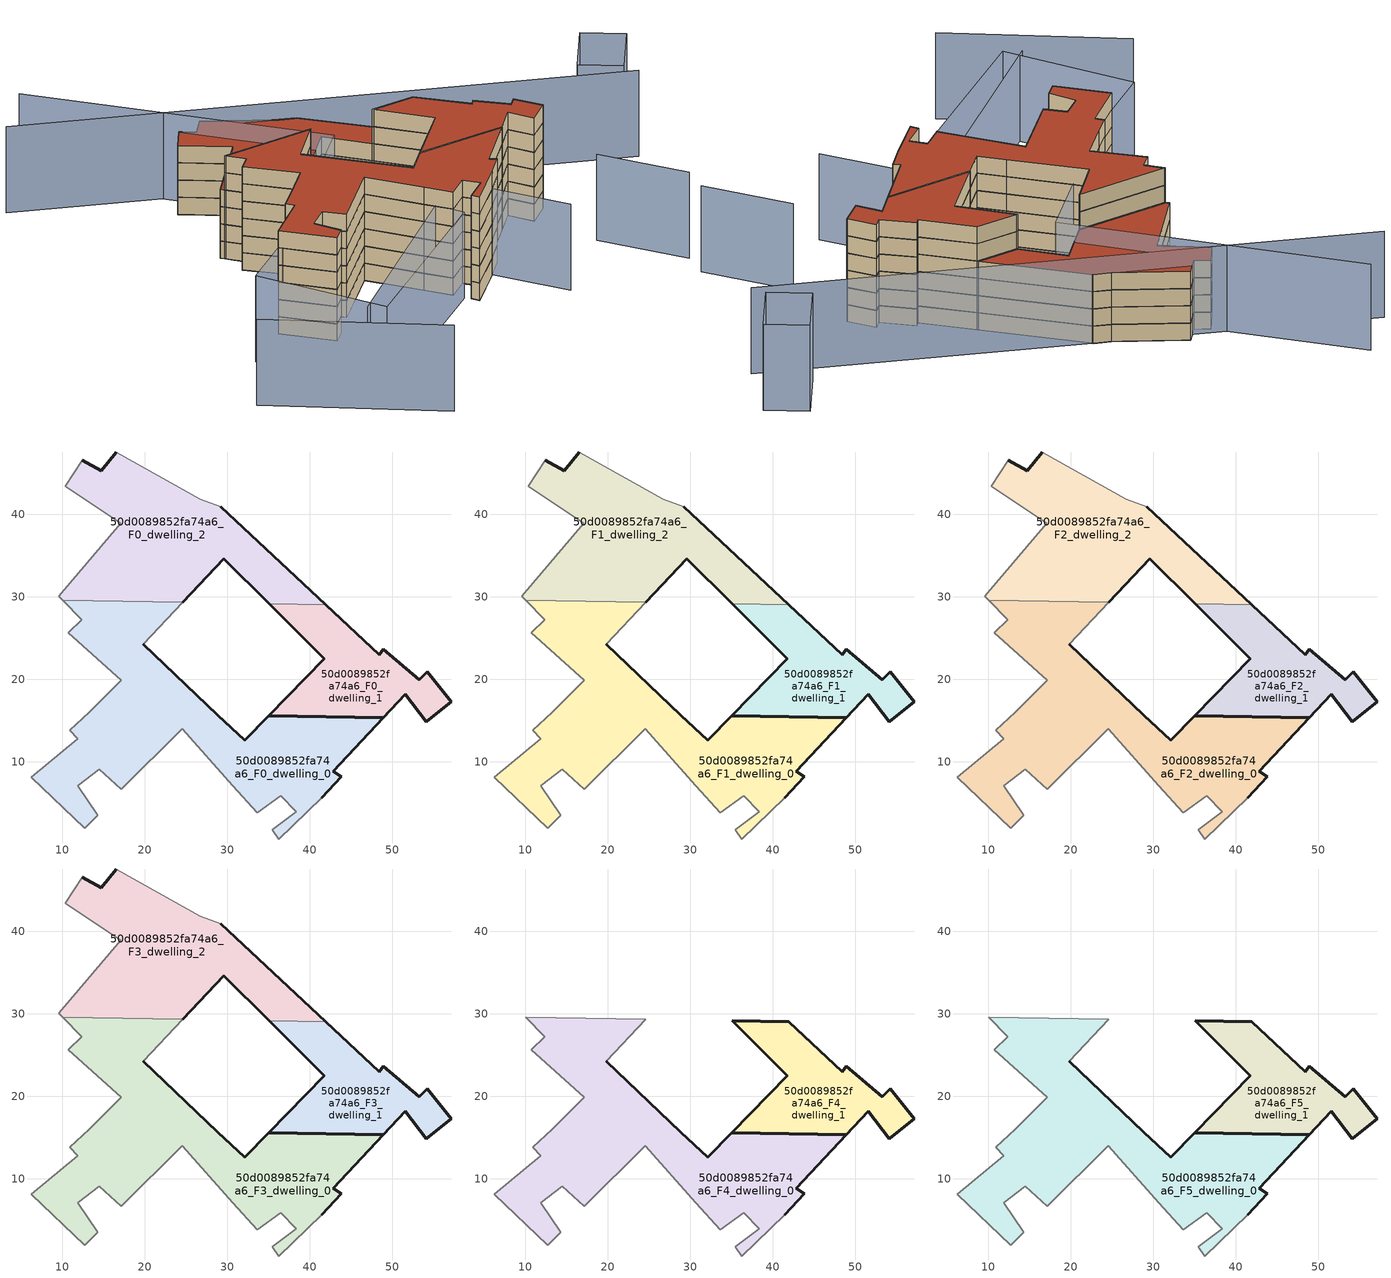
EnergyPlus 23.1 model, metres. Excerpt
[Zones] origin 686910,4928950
50d0089852fa74a6_F0_dwelling_0
 floor ground (EU_floor_Construction): 41.42,5.66 43.78,8.18 42.81,8.84 48.9,15.31 34.99,15.54 32.1,12.57 28.85,15.65 19.81,24.21 24.62,29.31 10.04,29.56 12.35,27.21 10.7,25.64 17.12,19.84 13.25,16.02 10.91,13.82 11.9,12.78 6.26,8.1 12.7,1.95 14.31,3.48 11.87,7.09 14.45,9.09 17.16,6.65 24.55,14.01 30.67,7.1 33.6,3.81 36.46,5.9 38.37,3.94 35.44,1.74 36.24,0.63 z0
 wall outside (EU_wall_Construction): 19.81,24.21 28.85,15.65 32.1,12.57 34.99,15.54 48.9,15.31 42.81,8.84 43.78,8.18 41.42,5.66 z0:3
 wall adiabatic (EU_wall_Construction): 41.42,5.66 36.24,0.63 35.44,1.74 38.37,3.94 36.46,5.9 33.6,3.81 30.67,7.1 24.55,14.01 17.16,6.65 14.45,9.09 11.87,7.09 14.31,3.48 12.7,1.95 6.26,8.1 11.9,12.78 10.91,13.82 13.25,16.02 17.12,19.84 10.7,25.64 12.35,27.21 10.04,29.56 / 24.62,29.31 19.81,24.21 z0:3
 wall to 50d0089852fa74a6_F0_dwelling_2 (EU_wall_Construction): 10.03,29.56 24.62,29.31 z0:3
50d0089852fa74a6_F0_dwelling_1
 floor ground (EU_floor_Construction): 57.11,17.28 54.2,20.91 53.25,19.92 48.87,23.6 48.38,22.95 41.9,29.02 35.06,29.14 41.75,22.48 34.99,15.54 48.9,15.31 51.59,18.17 54.13,14.85 z0
 wall outside (EU_wall_Construction): 41.9,29.02 48.38,22.95 48.87,23.6 53.25,19.92 54.2,20.91 57.11,17.28 54.13,14.85 51.59,18.17 48.9,15.31 34.99,15.54 41.75,22.48 35.06,29.14 z0:3
 wall to 50d0089852fa74a6_F0_dwelling_2 (EU_wall_Construction): 35.05,29.14 41.9,29.02 z0:3
50d0089852fa74a6_F0_dwelling_2
 floor ground (EU_floor_Construction): 41.9,29.02 29.23,40.89 26.72,41.82 16.53,47.53 14.69,45.28 12.41,46.5 10.34,43.38 17.11,38.91 9.58,30.02 10.04,29.56 24.62,29.31 29.58,34.58 35.06,29.14 z0
 wall outside (EU_wall_Construction): 12.41,46.5 14.69,45.28 16.53,47.53 / 29.23,40.89 41.9,29.02 / 35.06,29.14 29.58,34.58 24.62,29.31 z0:3
 wall adiabatic (EU_wall_Construction): 16.53,47.53 26.72,41.82 29.23,40.89 / 10.04,29.56 9.58,30.02 17.11,38.91 10.34,43.38 12.41,46.5 z0:3
50d0089852fa74a6_F1_dwelling_0
 floor to 50d0089852fa74a6_F0_dwelling_0 (EU_floor_Construction): 41.42,5.66 43.78,8.18 42.81,8.84 48.9,15.31 34.99,15.54 32.1,12.57 28.85,15.65 19.81,24.21 24.62,29.31 10.03,29.56 12.35,27.21 10.7,25.64 17.12,19.84 13.25,16.02 10.91,13.82 11.9,12.78 6.26,8.1 12.7,1.95 14.31,3.48 11.87,7.09 14.45,9.09 17.16,6.65 24.55,14.01 30.67,7.1 33.6,3.81 36.46,5.9 38.37,3.94 35.44,1.74 36.24,0.63 z3
 wall outside (EU_wall_Construction): 19.81,24.21 28.85,15.65 32.1,12.57 34.99,15.54 48.9,15.31 42.81,8.84 43.78,8.18 41.42,5.66 z3:6
 wall adiabatic (EU_wall_Construction): 41.42,5.66 36.24,0.63 35.44,1.74 38.37,3.94 36.46,5.9 33.6,3.81 30.67,7.1 24.55,14.01 17.16,6.65 14.45,9.09 11.87,7.09 14.31,3.48 12.7,1.95 6.26,8.1 11.9,12.78 10.91,13.82 13.25,16.02 17.12,19.84 10.7,25.64 12.35,27.21 10.04,29.56 / 24.62,29.31 19.81,24.21 z3:6
 wall to 50d0089852fa74a6_F1_dwelling_2 (EU_wall_Construction): 10.03,29.56 24.62,29.31 z3:6
50d0089852fa74a6_F1_dwelling_1
 floor to 50d0089852fa74a6_F0_dwelling_1 (EU_floor_Construction): 57.11,17.28 54.2,20.91 53.25,19.92 48.87,23.6 48.38,22.95 41.9,29.02 35.05,29.14 41.75,22.48 34.99,15.54 48.9,15.31 51.59,18.17 54.13,14.85 z3
 wall outside (EU_wall_Construction): 41.9,29.02 48.38,22.95 48.87,23.6 53.25,19.92 54.2,20.91 57.11,17.28 54.13,14.85 51.59,18.17 48.9,15.31 34.99,15.54 41.75,22.48 35.06,29.14 z3:6
 wall to 50d0089852fa74a6_F1_dwelling_2 (EU_wall_Construction): 35.05,29.14 41.9,29.02 z3:6
50d0089852fa74a6_F1_dwelling_2
 floor to 50d0089852fa74a6_F0_dwelling_2 (EU_floor_Construction): 41.9,29.02 29.23,40.89 26.72,41.82 16.53,47.53 14.69,45.28 12.41,46.5 10.34,43.38 17.11,38.91 9.58,30.02 10.03,29.56 24.62,29.31 29.58,34.58 35.05,29.14 z3
 wall outside (EU_wall_Construction): 12.41,46.5 14.69,45.28 16.53,47.53 / 29.23,40.89 41.9,29.02 / 35.06,29.14 29.58,34.58 24.62,29.31 z3:6
 wall adiabatic (EU_wall_Construction): 16.53,47.53 26.72,41.82 29.23,40.89 / 10.04,29.56 9.58,30.02 17.11,38.91 10.34,43.38 12.41,46.5 z3:6
50d0089852fa74a6_F2_dwelling_0
 floor to 50d0089852fa74a6_F1_dwelling_0 (EU_floor_Construction): 41.42,5.66 43.78,8.18 42.81,8.84 48.9,15.31 34.99,15.54 32.1,12.57 28.85,15.65 19.81,24.21 24.62,29.31 10.03,29.56 12.35,27.21 10.7,25.64 17.12,19.84 13.25,16.02 10.91,13.82 11.9,12.78 6.26,8.1 12.7,1.95 14.31,3.48 11.87,7.09 14.45,9.09 17.16,6.65 24.55,14.01 30.67,7.1 33.6,3.81 36.46,5.9 38.37,3.94 35.44,1.74 36.24,0.63 z6
 wall outside (EU_wall_Construction): 19.81,24.21 28.85,15.65 32.1,12.57 34.99,15.54 48.9,15.31 42.81,8.84 43.78,8.18 41.42,5.66 z6:9
 wall adiabatic (EU_wall_Construction): 41.42,5.66 36.24,0.63 35.44,1.74 38.37,3.94 36.46,5.9 33.6,3.81 30.67,7.1 24.55,14.01 17.16,6.65 14.45,9.09 11.87,7.09 14.31,3.48 12.7,1.95 6.26,8.1 11.9,12.78 10.91,13.82 13.25,16.02 17.12,19.84 10.7,25.64 12.35,27.21 10.04,29.56 / 24.62,29.31 19.81,24.21 z6:9
 wall to 50d0089852fa74a6_F2_dwelling_2 (EU_wall_Construction): 10.03,29.56 24.62,29.31 z6:9
50d0089852fa74a6_F2_dwelling_1
 floor to 50d0089852fa74a6_F1_dwelling_1 (EU_floor_Construction): 57.11,17.28 54.2,20.91 53.25,19.92 48.87,23.6 48.38,22.95 41.9,29.02 35.05,29.14 41.75,22.48 34.99,15.54 48.9,15.31 51.59,18.17 54.13,14.85 z6
 wall outside (EU_wall_Construction): 41.9,29.02 48.38,22.95 48.87,23.6 53.25,19.92 54.2,20.91 57.11,17.28 54.13,14.85 51.59,18.17 48.9,15.31 34.99,15.54 41.75,22.48 35.06,29.14 z6:9
 wall to 50d0089852fa74a6_F2_dwelling_2 (EU_wall_Construction): 35.05,29.14 41.9,29.02 z6:9
50d0089852fa74a6_F2_dwelling_2
 floor to 50d0089852fa74a6_F1_dwelling_2 (EU_floor_Construction): 41.9,29.02 29.23,40.89 26.72,41.82 16.53,47.53 14.69,45.28 12.41,46.5 10.34,43.38 17.11,38.91 9.58,30.02 10.03,29.56 24.62,29.31 29.58,34.58 35.05,29.14 z6
 wall outside (EU_wall_Construction): 12.41,46.5 14.69,45.28 16.53,47.53 / 29.23,40.89 41.9,29.02 / 35.06,29.14 29.58,34.58 24.62,29.31 z6:9
 wall adiabatic (EU_wall_Construction): 16.53,47.53 26.72,41.82 29.23,40.89 / 10.04,29.56 9.58,30.02 17.11,38.91 10.34,43.38 12.41,46.5 z6:9
50d0089852fa74a6_F3_dwelling_0
 floor to 50d0089852fa74a6_F2_dwelling_0 (EU_floor_Construction): 41.42,5.66 43.78,8.18 42.81,8.84 48.9,15.31 34.99,15.54 32.1,12.57 28.85,15.65 19.81,24.21 24.62,29.31 10.03,29.56 12.35,27.21 10.7,25.64 17.12,19.84 13.25,16.02 10.91,13.82 11.9,12.78 6.26,8.1 12.7,1.95 14.31,3.48 11.87,7.09 14.45,9.09 17.16,6.65 24.55,14.01 30.67,7.1 33.6,3.81 36.46,5.9 38.37,3.94 35.44,1.74 36.24,0.63 z9
 wall outside (EU_wall_Construction): 19.81,24.21 28.85,15.65 32.1,12.57 34.99,15.54 48.9,15.31 42.81,8.84 43.78,8.18 41.42,5.66 z9:12
 wall adiabatic (EU_wall_Construction): 41.42,5.66 36.24,0.63 35.44,1.74 38.37,3.94 36.46,5.9 33.6,3.81 30.67,7.1 24.55,14.01 17.16,6.65 14.45,9.09 11.87,7.09 14.31,3.48 12.7,1.95 6.26,8.1 11.9,12.78 10.91,13.82 13.25,16.02 17.12,19.84 10.7,25.64 12.35,27.21 10.04,29.56 / 24.62,29.31 19.81,24.21 z9:12
 wall to 50d0089852fa74a6_F3_dwelling_2 (EU_wall_Construction): 10.03,29.56 24.62,29.31 z9:12
50d0089852fa74a6_F3_dwelling_1
 floor to 50d0089852fa74a6_F2_dwelling_1 (EU_floor_Construction): 57.11,17.28 54.2,20.91 53.25,19.92 48.87,23.6 48.38,22.95 41.9,29.02 35.05,29.14 41.75,22.48 34.99,15.54 48.9,15.31 51.59,18.17 54.13,14.85 z9
 wall outside (EU_wall_Construction): 41.9,29.02 48.38,22.95 48.87,23.6 53.25,19.92 54.2,20.91 57.11,17.28 54.13,14.85 51.59,18.17 48.9,15.31 34.99,15.54 41.75,22.48 35.06,29.14 z9:12
 wall to 50d0089852fa74a6_F3_dwelling_2 (EU_wall_Construction): 35.05,29.14 41.9,29.02 z9:12
50d0089852fa74a6_F3_dwelling_2
 floor to 50d0089852fa74a6_F2_dwelling_2 (EU_floor_Construction): 41.9,29.02 29.23,40.89 26.72,41.82 16.53,47.53 14.69,45.28 12.41,46.5 10.34,43.38 17.11,38.91 9.58,30.02 10.03,29.56 24.62,29.31 29.58,34.58 35.05,29.14 z9
 wall outside (EU_wall_Construction): 12.41,46.5 14.69,45.28 16.53,47.53 / 29.23,40.89 41.9,29.02 / 35.06,29.14 29.58,34.58 24.62,29.31 z9:12
 wall adiabatic (EU_wall_Construction): 16.53,47.53 26.72,41.82 29.23,40.89 / 10.04,29.56 9.58,30.02 17.11,38.91 10.34,43.38 12.41,46.5 z9:12
 roof outside (EU_roof_Construction): 29.23,40.89 41.9,29.02 35.06,29.14 29.58,34.58 24.62,29.31 10.04,29.56 9.58,30.02 17.11,38.91 10.34,43.38 12.41,46.5 14.69,45.28 16.53,47.53 26.72,41.82 z12
50d0089852fa74a6_F4_dwelling_0
 floor to 50d0089852fa74a6_F3_dwelling_0 (EU_floor_Construction): 41.42,5.66 43.78,8.18 42.81,8.84 48.9,15.31 34.99,15.54 32.1,12.57 28.85,15.65 19.81,24.21 24.62,29.31 10.03,29.56 12.35,27.21 10.7,25.64 17.12,19.84 13.25,16.02 10.91,13.82 11.9,12.78 6.26,8.1 12.7,1.95 14.31,3.48 11.87,7.09 14.45,9.09 17.16,6.65 24.55,14.01 30.67,7.1 33.6,3.81 36.46,5.9 38.37,3.94 35.44,1.74 36.24,0.63 z12
 wall outside (EU_wall_Construction): 19.81,24.21 28.85,15.65 32.1,12.57 34.99,15.54 48.9,15.31 42.81,8.84 43.78,8.18 41.42,5.66 z12:15
 wall adiabatic (EU_wall_Construction): 41.42,5.66 36.24,0.63 35.44,1.74 38.37,3.94 36.46,5.9 33.6,3.81 30.67,7.1 24.55,14.01 17.16,6.65 14.45,9.09 11.87,7.09 14.31,3.48 12.7,1.95 6.26,8.1 11.9,12.78 10.91,13.82 13.25,16.02 17.12,19.84 10.7,25.64 12.35,27.21 10.04,29.56 24.62,29.31 19.81,24.21 z12:15
50d0089852fa74a6_F4_dwelling_1
 floor to 50d0089852fa74a6_F3_dwelling_1 (EU_floor_Construction): 57.11,17.28 54.2,20.91 53.25,19.92 48.87,23.6 48.38,22.95 41.9,29.02 35.05,29.14 41.75,22.48 34.99,15.54 48.9,15.31 51.59,18.17 54.13,14.85 z12
 wall outside (EU_wall_Construction): 34.99,15.54 41.75,22.48 35.06,29.14 41.9,29.02 48.38,22.95 48.87,23.6 53.25,19.92 54.2,20.91 57.11,17.28 54.13,14.85 51.59,18.17 48.9,15.31 34.99,15.54 z12:15
50d0089852fa74a6_F5_dwelling_0
 floor to 50d0089852fa74a6_F4_dwelling_0 (EU_floor_Construction): 41.42,5.66 43.78,8.18 42.81,8.84 48.9,15.31 34.99,15.54 32.1,12.57 28.85,15.65 19.81,24.21 24.62,29.31 10.03,29.56 12.35,27.21 10.7,25.64 17.12,19.84 13.25,16.02 10.91,13.82 11.9,12.78 6.26,8.1 12.7,1.95 14.31,3.48 11.87,7.09 14.45,9.09 17.16,6.65 24.55,14.01 30.67,7.1 33.6,3.81 36.46,5.9 38.37,3.94 35.44,1.74 36.24,0.63 z15
 wall outside (EU_wall_Construction): 19.81,24.21 28.85,15.65 32.1,12.57 34.99,15.54 48.9,15.31 42.81,8.84 43.78,8.18 41.42,5.66 z15:18
 wall adiabatic (EU_wall_Construction): 41.42,5.66 36.24,0.63 35.44,1.74 38.37,3.94 36.46,5.9 33.6,3.81 30.67,7.1 24.55,14.01 17.16,6.65 14.45,9.09 11.87,7.09 14.31,3.48 12.7,1.95 6.26,8.1 11.9,12.78 10.91,13.82 13.25,16.02 17.12,19.84 10.7,25.64 12.35,27.21 10.04,29.56 24.62,29.31 19.81,24.21 z15:18
 roof outside (EU_roof_Construction): 48.9,15.31 42.81,8.84 43.78,8.18 41.42,5.66 36.24,0.63 35.44,1.74 38.37,3.94 36.46,5.9 33.6,3.81 30.67,7.1 24.55,14.01 17.16,6.65 14.45,9.09 11.87,7.09 14.31,3.48 12.7,1.95 6.26,8.1 11.9,12.78 10.91,13.82 13.25,16.02 17.12,19.84 10.7,25.64 12.35,27.21 10.04,29.56 24.62,29.31 19.81,24.21 28.85,15.65 32.1,12.57 34.99,15.54 z18
50d0089852fa74a6_F5_dwelling_1
 floor to 50d0089852fa74a6_F4_dwelling_1 (EU_floor_Construction): 57.11,17.28 54.2,20.91 53.25,19.92 48.87,23.6 48.38,22.95 41.9,29.02 35.05,29.14 41.75,22.48 34.99,15.54 48.9,15.31 51.59,18.17 54.13,14.85 z15
 wall outside (EU_wall_Construction): 34.99,15.54 41.75,22.48 35.06,29.14 41.9,29.02 48.38,22.95 48.87,23.6 53.25,19.92 54.2,20.91 57.11,17.28 54.13,14.85 51.59,18.17 48.9,15.31 34.99,15.54 z15:18
 roof outside (EU_roof_Construction): 54.2,20.91 57.11,17.28 54.13,14.85 51.59,18.17 48.9,15.31 34.99,15.54 41.75,22.48 35.06,29.14 41.9,29.02 48.38,22.95 48.87,23.6 53.25,19.92 z18
shading: -6.38,-6.84 17.55,-23.14 / 59.33,5.76 68.4,-5.35 / 9.26,-12.36 37.48,10.52 / 37.48,10.52 49.1,-3.81 / -4.63,63.46 29.01,29.98 / 29.01,29.98 6.75,7.61 / 76.33,22.15 -10.95,56.76 / 11.76,-13.83 -0.42,3.36 / -0.42,3.36 22.43,19.57 / 22.43,19.57 34.62,2.37 / 34.62,2.37 11.76,-13.83 / 79.92,31.5 75.17,24.25 / 75.17,24.25 69.42,28.01 / 69.42,28.01 74.17,35.27 / 74.17,35.27 79.92,31.5 z0:15
[Building]
EU S2 Campaign: North Axis=0; Terrain=City; Solar Distribution=FullExterior
[Site:Location]
Bologna: Latitude=44.5; Longitude=11.25; Time Zone=1; Elevation=37
[SizingPeriod:WeatherFileDays]
AnnualSizingPeriod: Begin Month=1; Begin Day of Month=1; End Month=12; End Day of Month=31; Day of Week for Start Day=Monday; Use Weather File Daylight Saving Period=No; Use Weather File Rain and Snow Indicators=No
[MATERIAL]
EU_InternalMass_Material: Roughness=MediumRough; Thickness=0.1; Conductivity=1; Density=1800; Specific Heat=900; Thermal Absorptance=0.9; Solar Absorptance=0.7; Visible Absorptance=0.7
[MATERIAL:NOMASS] Roughness=MediumRough; Thermal Absorptance=0.9; Solar Absorptance=0.7; Visible Absorptance=0.7
Name | Thermal Resistance
EU_wall_NoMass | 0.905828
EU_roof_NoMass | 0.37593
EU_floor_NoMass | 0.67114
[CONSTRUCTION]
EU_wall_Construction: EU_wall_NoMass
EU_roof_Construction: EU_roof_NoMass
EU_floor_Construction: EU_floor_NoMass
EU_InternalMass_Construction: EU_InternalMass_Material
[ZONE] Type=1; Multiplier=1; Ceiling Height=autocalculate; Floor Area=autocalculate; Part of Total Floor Area=Yes
Name | Volume
50d0089852fa74a6_F0_dwelling_0; 50d0089852fa74a6_F1_dwelling_0; 50d0089852fa74a6_F2_dwelling_0; 50d0089852fa74a6_F3_dwelling_0; 50d0089852fa74a6_F4_dwelling_0; 50d0089852fa74a6_F5_dwelling_0 | 1280.73
50d0089852fa74a6_F0_dwelling_1 | 466.174
50d0089852fa74a6_F1_dwelling_1; 50d0089852fa74a6_F2_dwelling_1; 50d0089852fa74a6_F3_dwelling_1; 50d0089852fa74a6_F4_dwelling_1; 50d0089852fa74a6_F5_dwelling_1 | 466.175
50d0089852fa74a6_F0_dwelling_2 | 873.426
50d0089852fa74a6_F1_dwelling_2; 50d0089852fa74a6_F2_dwelling_2; 50d0089852fa74a6_F3_dwelling_2 | 873.423
[INTERNALMASS] Construction=EU_InternalMass_Construction
Name | Zone or ZoneList | Surface Area
50d0089852fa74a6_F0_dwelling_0_EU_InternalMass | 50d0089852fa74a6_F0_dwelling_0 | 426.912
50d0089852fa74a6_F0_dwelling_1_EU_InternalMass | 50d0089852fa74a6_F0_dwelling_1 | 155.392
50d0089852fa74a6_F0_dwelling_2_EU_InternalMass | 50d0089852fa74a6_F0_dwelling_2 | 291.141
50d0089852fa74a6_F1_dwelling_0_EU_InternalMass | 50d0089852fa74a6_F1_dwelling_0 | 426.912
50d0089852fa74a6_F1_dwelling_1_EU_InternalMass | 50d0089852fa74a6_F1_dwelling_1 | 155.392
50d0089852fa74a6_F1_dwelling_2_EU_InternalMass | 50d0089852fa74a6_F1_dwelling_2 | 291.141
50d0089852fa74a6_F2_dwelling_0_EU_InternalMass | 50d0089852fa74a6_F2_dwelling_0 | 426.912
50d0089852fa74a6_F2_dwelling_1_EU_InternalMass | 50d0089852fa74a6_F2_dwelling_1 | 155.392
50d0089852fa74a6_F2_dwelling_2_EU_InternalMass | 50d0089852fa74a6_F2_dwelling_2 | 291.141
50d0089852fa74a6_F3_dwelling_0_EU_InternalMass | 50d0089852fa74a6_F3_dwelling_0 | 426.912
50d0089852fa74a6_F3_dwelling_1_EU_InternalMass | 50d0089852fa74a6_F3_dwelling_1 | 155.392
50d0089852fa74a6_F3_dwelling_2_EU_InternalMass | 50d0089852fa74a6_F3_dwelling_2 | 291.141
50d0089852fa74a6_F4_dwelling_0_EU_InternalMass | 50d0089852fa74a6_F4_dwelling_0 | 436.728
50d0089852fa74a6_F4_dwelling_1_EU_InternalMass | 50d0089852fa74a6_F4_dwelling_1 | 436.725
50d0089852fa74a6_F5_dwelling_0_EU_InternalMass | 50d0089852fa74a6_F5_dwelling_0 | 436.728
50d0089852fa74a6_F5_dwelling_1_EU_InternalMass | 50d0089852fa74a6_F5_dwelling_1 | 436.725
[OTHEREQUIPMENT] Fuel Type=Electricity; Design Level Calculation Method=Watts/Area; Power per Zone Floor Area=1; Fraction Latent=0; Fraction Radiant=0; Fraction Lost=0; Carbon Dioxide Generation Rate=0; EndUse Subcategory=EU_Step8_InternalGains
Name | Zone or ZoneList or Space or SpaceList | Schedule
EU_Step8_InternalGain_50d0089852fa74a6_F0_dwelling_0_f000 | 50d0089852fa74a6_F0_dwelling_0 | EU_Step8_GainSchedule_50d0089852fa74a6_F0_dwelling_0_f000
EU_Step8_InternalGain_50d0089852fa74a6_F0_dwelling_1_f000 | 50d0089852fa74a6_F0_dwelling_1 | EU_Step8_GainSchedule_50d0089852fa74a6_F0_dwelling_1_f000
EU_Step8_InternalGain_50d0089852fa74a6_F0_dwelling_2_f000 | 50d0089852fa74a6_F0_dwelling_2 | EU_Step8_GainSchedule_50d0089852fa74a6_F0_dwelling_2_f000
EU_Step8_InternalGain_50d0089852fa74a6_F1_dwelling_0_f000 | 50d0089852fa74a6_F1_dwelling_0 | EU_Step8_GainSchedule_50d0089852fa74a6_F1_dwelling_0_f000
EU_Step8_InternalGain_50d0089852fa74a6_F1_dwelling_1_f000 | 50d0089852fa74a6_F1_dwelling_1 | EU_Step8_GainSchedule_50d0089852fa74a6_F1_dwelling_1_f000
EU_Step8_InternalGain_50d0089852fa74a6_F1_dwelling_2_f000 | 50d0089852fa74a6_F1_dwelling_2 | EU_Step8_GainSchedule_50d0089852fa74a6_F1_dwelling_2_f000
EU_Step8_InternalGain_50d0089852fa74a6_F2_dwelling_0_f000 | 50d0089852fa74a6_F2_dwelling_0 | EU_Step8_GainSchedule_50d0089852fa74a6_F2_dwelling_0_f000
EU_Step8_InternalGain_50d0089852fa74a6_F2_dwelling_1_f000 | 50d0089852fa74a6_F2_dwelling_1 | EU_Step8_GainSchedule_50d0089852fa74a6_F2_dwelling_1_f000
EU_Step8_InternalGain_50d0089852fa74a6_F2_dwelling_2_f000 | 50d0089852fa74a6_F2_dwelling_2 | EU_Step8_GainSchedule_50d0089852fa74a6_F2_dwelling_2_f000
EU_Step8_InternalGain_50d0089852fa74a6_F3_dwelling_0_f000 | 50d0089852fa74a6_F3_dwelling_0 | EU_Step8_GainSchedule_50d0089852fa74a6_F3_dwelling_0_f000
EU_Step8_InternalGain_50d0089852fa74a6_F3_dwelling_1_f000 | 50d0089852fa74a6_F3_dwelling_1 | EU_Step8_GainSchedule_50d0089852fa74a6_F3_dwelling_1_f000
EU_Step8_InternalGain_50d0089852fa74a6_F3_dwelling_2_f000 | 50d0089852fa74a6_F3_dwelling_2 | EU_Step8_GainSchedule_50d0089852fa74a6_F3_dwelling_2_f000
EU_Step8_InternalGain_50d0089852fa74a6_F4_dwelling_0_f000 | 50d0089852fa74a6_F4_dwelling_0 | EU_Step8_GainSchedule_50d0089852fa74a6_F4_dwelling_0_f000
EU_Step8_InternalGain_50d0089852fa74a6_F4_dwelling_1_f000 | 50d0089852fa74a6_F4_dwelling_1 | EU_Step8_GainSchedule_50d0089852fa74a6_F4_dwelling_1_f000
EU_Step8_InternalGain_50d0089852fa74a6_F5_dwelling_0_f000 | 50d0089852fa74a6_F5_dwelling_0 | EU_Step8_GainSchedule_50d0089852fa74a6_F5_dwelling_0_f000
EU_Step8_InternalGain_50d0089852fa74a6_F5_dwelling_1_f000 | 50d0089852fa74a6_F5_dwelling_1 | EU_Step8_GainSchedule_50d0089852fa74a6_F5_dwelling_1_f000
[ZONEVENTILATION:DESIGNFLOWRATE] Schedule=EU_AlwaysOn; Design Flow Rate Calculation Method=AirChanges/Hour; Air Changes per Hour=0.73129; Ventilation Type=Natural; Fan Pressure Rise=0; Fan Total Efficiency=1; Constant Term Coefficient=1; Temperature Term Coefficient=0; Velocity Term Coefficient=0; Velocity Squared Term Coefficient=0; Minimum Indoor Temperature=-100; Maximum Indoor Temperature=100; Delta Temperature=-100; Minimum Outdoor Temperature=-100; Maximum Outdoor Temperature=100; Maximum Wind Speed=40
Name | Zone or ZoneList or Space or SpaceList
EU_ConstantAir_50d0089852fa74a6_F0_dwelling_0 | 50d0089852fa74a6_F0_dwelling_0
EU_ConstantAir_50d0089852fa74a6_F0_dwelling_1 | 50d0089852fa74a6_F0_dwelling_1
EU_ConstantAir_50d0089852fa74a6_F0_dwelling_2 | 50d0089852fa74a6_F0_dwelling_2
EU_ConstantAir_50d0089852fa74a6_F1_dwelling_0 | 50d0089852fa74a6_F1_dwelling_0
EU_ConstantAir_50d0089852fa74a6_F1_dwelling_1 | 50d0089852fa74a6_F1_dwelling_1
EU_ConstantAir_50d0089852fa74a6_F1_dwelling_2 | 50d0089852fa74a6_F1_dwelling_2
EU_ConstantAir_50d0089852fa74a6_F2_dwelling_0 | 50d0089852fa74a6_F2_dwelling_0
EU_ConstantAir_50d0089852fa74a6_F2_dwelling_1 | 50d0089852fa74a6_F2_dwelling_1
EU_ConstantAir_50d0089852fa74a6_F2_dwelling_2 | 50d0089852fa74a6_F2_dwelling_2
EU_ConstantAir_50d0089852fa74a6_F3_dwelling_0 | 50d0089852fa74a6_F3_dwelling_0
EU_ConstantAir_50d0089852fa74a6_F3_dwelling_1 | 50d0089852fa74a6_F3_dwelling_1
EU_ConstantAir_50d0089852fa74a6_F3_dwelling_2 | 50d0089852fa74a6_F3_dwelling_2
EU_ConstantAir_50d0089852fa74a6_F4_dwelling_0 | 50d0089852fa74a6_F4_dwelling_0
EU_ConstantAir_50d0089852fa74a6_F4_dwelling_1 | 50d0089852fa74a6_F4_dwelling_1
EU_ConstantAir_50d0089852fa74a6_F5_dwelling_0 | 50d0089852fa74a6_F5_dwelling_0
EU_ConstantAir_50d0089852fa74a6_F5_dwelling_1 | 50d0089852fa74a6_F5_dwelling_1
[HVACTEMPLATE:THERMOSTAT] Constant Heating Setpoint=20; Constant Cooling Setpoint=50
EU_HeatOnly_50d0089852fa74a6_F0_dwelling_0; EU_HeatOnly_50d0089852fa74a6_F0_dwelling_1; EU_HeatOnly_50d0089852fa74a6_F0_dwelling_2; EU_HeatOnly_50d0089852fa74a6_F1_dwelling_0; EU_HeatOnly_50d0089852fa74a6_F1_dwelling_1; EU_HeatOnly_50d0089852fa74a6_F1_dwelling_2; EU_HeatOnly_50d0089852fa74a6_F2_dwelling_0; EU_HeatOnly_50d0089852fa74a6_F2_dwelling_1; EU_HeatOnly_50d0089852fa74a6_F2_dwelling_2; EU_HeatOnly_50d0089852fa74a6_F3_dwelling_0; EU_HeatOnly_50d0089852fa74a6_F3_dwelling_1; EU_HeatOnly_50d0089852fa74a6_F3_dwelling_2; EU_HeatOnly_50d0089852fa74a6_F4_dwelling_0; EU_HeatOnly_50d0089852fa74a6_F4_dwelling_1; EU_HeatOnly_50d0089852fa74a6_F5_dwelling_0; EU_HeatOnly_50d0089852fa74a6_F5_dwelling_1
[HVACTEMPLATE:ZONE:IDEALLOADSAIRSYSTEM] System Availability Schedule=EU_AlwaysOn; Maximum Heating Supply Air Temperature=50; Minimum Cooling Supply Air Temperature=13; Maximum Heating Supply Air Humidity Ratio=0.0156; Minimum Cooling Supply Air Humidity Ratio=0.0077; Heating Limit=NoLimit; Cooling Limit=NoLimit; Heating Availability Schedule=EU_AlwaysOn; Cooling Availability Schedule=EU_CoolingOff; Dehumidification Control Type=ConstantSensibleHeatRatio; Cooling Sensible Heat Ratio=0.7; Dehumidification Setpoint=60; Humidification Control Type=None; Humidification Setpoint=30; Outdoor Air Method=None; Outdoor Air Flow Rate per Person=0.00944; Outdoor Air Flow Rate per Zone Floor Area=0; Outdoor Air Flow Rate per Zone=0; Demand Controlled Ventilation Type=None; Outdoor Air Economizer Type=NoEconomizer; Heat Recovery Type=None; Sensible Heat Recovery Effectiveness=0.7; Latent Heat Recovery Effectiveness=0.65
Name | Template Thermostat
50d0089852fa74a6_F0_dwelling_0 | EU_HeatOnly_50d0089852fa74a6_F0_dwelling_0
50d0089852fa74a6_F0_dwelling_1 | EU_HeatOnly_50d0089852fa74a6_F0_dwelling_1
50d0089852fa74a6_F0_dwelling_2 | EU_HeatOnly_50d0089852fa74a6_F0_dwelling_2
50d0089852fa74a6_F1_dwelling_0 | EU_HeatOnly_50d0089852fa74a6_F1_dwelling_0
50d0089852fa74a6_F1_dwelling_1 | EU_HeatOnly_50d0089852fa74a6_F1_dwelling_1
50d0089852fa74a6_F1_dwelling_2 | EU_HeatOnly_50d0089852fa74a6_F1_dwelling_2
50d0089852fa74a6_F2_dwelling_0 | EU_HeatOnly_50d0089852fa74a6_F2_dwelling_0
50d0089852fa74a6_F2_dwelling_1 | EU_HeatOnly_50d0089852fa74a6_F2_dwelling_1
50d0089852fa74a6_F2_dwelling_2 | EU_HeatOnly_50d0089852fa74a6_F2_dwelling_2
50d0089852fa74a6_F3_dwelling_0 | EU_HeatOnly_50d0089852fa74a6_F3_dwelling_0
50d0089852fa74a6_F3_dwelling_1 | EU_HeatOnly_50d0089852fa74a6_F3_dwelling_1
50d0089852fa74a6_F3_dwelling_2 | EU_HeatOnly_50d0089852fa74a6_F3_dwelling_2
50d0089852fa74a6_F4_dwelling_0 | EU_HeatOnly_50d0089852fa74a6_F4_dwelling_0
50d0089852fa74a6_F4_dwelling_1 | EU_HeatOnly_50d0089852fa74a6_F4_dwelling_1
50d0089852fa74a6_F5_dwelling_0 | EU_HeatOnly_50d0089852fa74a6_F5_dwelling_0
50d0089852fa74a6_F5_dwelling_1 | EU_HeatOnly_50d0089852fa74a6_F5_dwelling_1
[SIZING:ZONE] Zone Cooling Design Supply Air Temperature Input Method=SupplyAirTemperature; Zone Cooling Design Supply Air Temperature=13; Zone Heating Design Supply Air Temperature Input Method=SupplyAirTemperature; Zone Heating Design Supply Air Temperature=50; Zone Cooling Design Supply Air Humidity Ratio=0.008; Zone Heating Design Supply Air Humidity Ratio=0.008; Cooling Design Air Flow Method=DesignDay; Cooling Design Air Flow Rate=0; Cooling Minimum Air Flow per Zone Floor Area=0.000762; Cooling Minimum Air Flow=0; Cooling Minimum Air Flow Fraction=0.2; Heating Design Air Flow Method=DesignDay; Heating Design Air Flow Rate=0; Heating Maximum Air Flow per Zone Floor Area=0.002032; Heating Maximum Air Flow=0.141576; Heating Maximum Air Flow Fraction=0.3; Account for Dedicated Outdoor Air System=No; Dedicated Outdoor Air System Control Strategy=NeutralSupplyAir; Dedicated Outdoor Air Low Setpoint Temperature for Design=autosize; Dedicated Outdoor Air High Setpoint Temperature for Design=autosize; Zone Load Sizing Method=Sensible Load Only No Latent Load; Zone Latent Cooling Design Supply Air Humidity Ratio Input Method=HumidityRatioDifference; Zone Cooling Design Supply Air Humidity Ratio Difference=0.005; Zone Latent Heating Design Supply Air Humidity Ratio Input Method=HumidityRatioDifference; Zone Humidification Design Supply Air Humidity Ratio Difference=0.005
50d0089852fa74a6_F0_dwelling_0; 50d0089852fa74a6_F0_dwelling_1; 50d0089852fa74a6_F0_dwelling_2; 50d0089852fa74a6_F1_dwelling_0; 50d0089852fa74a6_F1_dwelling_1; 50d0089852fa74a6_F1_dwelling_2; 50d0089852fa74a6_F2_dwelling_0; 50d0089852fa74a6_F2_dwelling_1; 50d0089852fa74a6_F2_dwelling_2; 50d0089852fa74a6_F3_dwelling_0; 50d0089852fa74a6_F3_dwelling_1; 50d0089852fa74a6_F3_dwelling_2; 50d0089852fa74a6_F4_dwelling_0; 50d0089852fa74a6_F4_dwelling_1; 50d0089852fa74a6_F5_dwelling_0; 50d0089852fa74a6_F5_dwelling_1
[SCHEDULE:CONSTANT]
Name | Hourly Value
EU_AlwaysOn | 1
EU_CoolingOff | 0
[SCHEDULE:FILE] Column Number=1; Rows to Skip at Top=0; Number of Hours of Data=8760; Column Separator=Comma; Interpolate to Timestep=No; Minutes per Item=60; Adjust Schedule for Daylight Savings=Yes
Name | File
EU_Step8_GainSchedule_50d0089852fa74a6_F0_dwelling_0_f000 | ../../schedules/50d0089852fa74a6/50d0089852fa74a6_F0_dwelling_0_f000_gain.csv
EU_Step8_GainSchedule_50d0089852fa74a6_F0_dwelling_1_f000 | ../../schedules/50d0089852fa74a6/50d0089852fa74a6_F0_dwelling_1_f000_gain.csv
EU_Step8_GainSchedule_50d0089852fa74a6_F0_dwelling_2_f000 | ../../schedules/50d0089852fa74a6/50d0089852fa74a6_F0_dwelling_2_f000_gain.csv
EU_Step8_GainSchedule_50d0089852fa74a6_F1_dwelling_0_f000 | ../../schedules/50d0089852fa74a6/50d0089852fa74a6_F1_dwelling_0_f000_gain.csv
EU_Step8_GainSchedule_50d0089852fa74a6_F1_dwelling_1_f000 | ../../schedules/50d0089852fa74a6/50d0089852fa74a6_F1_dwelling_1_f000_gain.csv
EU_Step8_GainSchedule_50d0089852fa74a6_F1_dwelling_2_f000 | ../../schedules/50d0089852fa74a6/50d0089852fa74a6_F1_dwelling_2_f000_gain.csv
EU_Step8_GainSchedule_50d0089852fa74a6_F2_dwelling_0_f000 | ../../schedules/50d0089852fa74a6/50d0089852fa74a6_F2_dwelling_0_f000_gain.csv
EU_Step8_GainSchedule_50d0089852fa74a6_F2_dwelling_1_f000 | ../../schedules/50d0089852fa74a6/50d0089852fa74a6_F2_dwelling_1_f000_gain.csv
EU_Step8_GainSchedule_50d0089852fa74a6_F2_dwelling_2_f000 | ../../schedules/50d0089852fa74a6/50d0089852fa74a6_F2_dwelling_2_f000_gain.csv
EU_Step8_GainSchedule_50d0089852fa74a6_F3_dwelling_0_f000 | ../../schedules/50d0089852fa74a6/50d0089852fa74a6_F3_dwelling_0_f000_gain.csv
EU_Step8_GainSchedule_50d0089852fa74a6_F3_dwelling_1_f000 | ../../schedules/50d0089852fa74a6/50d0089852fa74a6_F3_dwelling_1_f000_gain.csv
EU_Step8_GainSchedule_50d0089852fa74a6_F3_dwelling_2_f000 | ../../schedules/50d0089852fa74a6/50d0089852fa74a6_F3_dwelling_2_f000_gain.csv
EU_Step8_GainSchedule_50d0089852fa74a6_F4_dwelling_0_f000 | ../../schedules/50d0089852fa74a6/50d0089852fa74a6_F4_dwelling_0_f000_gain.csv
EU_Step8_GainSchedule_50d0089852fa74a6_F4_dwelling_1_f000 | ../../schedules/50d0089852fa74a6/50d0089852fa74a6_F4_dwelling_1_f000_gain.csv
EU_Step8_GainSchedule_50d0089852fa74a6_F5_dwelling_0_f000 | ../../schedules/50d0089852fa74a6/50d0089852fa74a6_F5_dwelling_0_f000_gain.csv
EU_Step8_GainSchedule_50d0089852fa74a6_F5_dwelling_1_f000 | ../../schedules/50d0089852fa74a6/50d0089852fa74a6_F5_dwelling_1_f000_gain.csv
